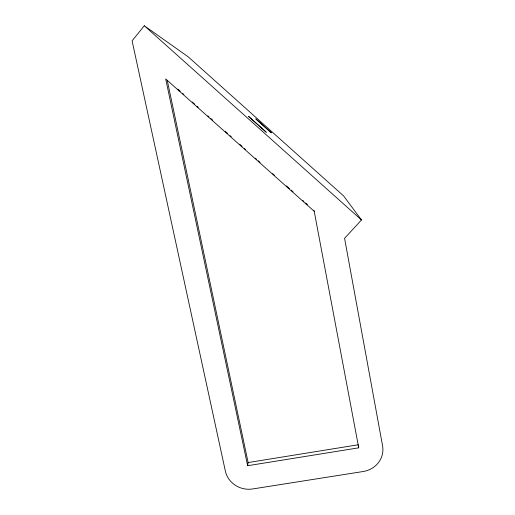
<?xml version="1.0" encoding="UTF-8"?>
<svg xmlns="http://www.w3.org/2000/svg" width="515" height="515" viewBox="0 0 515 515"><rect width="100%" height="100%" fill="white"/><g stroke="black" fill="none" stroke-linecap="round" stroke-linejoin="round"><path stroke-width="0.77" d="M314.06 210.5L358.736 447.825L247.651 465.721L248.133 462.547L167.227 80.295M144.297 25.75L132.097 40.852L225.364 471.103A23.272 21.817 14.4 0 0 252.575 488.967L363.191 471.515A23.799 22.338 2.4 0 0 382.574 445.816L344.574 238.323L361.478 219.963L343.614 195.932L188.2 56.83L144.297 25.75L361.478 219.963M248.133 462.547L358.144 444.78L358.736 447.825M177.855 89.134L180.256 91.271M182.658 93.408L183.855 94.477M192.256 101.964L194.657 104.101M197.058 106.245L198.256 107.313M207.86 115.862L209.058 116.937M210.86 118.54L212.656 120.143M225.261 131.37L227.656 133.507M230.057 135.645L231.261 136.72M239.655 144.2L242.056 146.344M244.458 148.481L245.655 149.55M255.26 158.105L256.457 159.174M258.26 160.777L260.056 162.38M272.66 173.607L274.456 175.209M286.456 185.902L289.456 188.58M291.258 190.183L293.061 191.786M302.659 200.341L303.856 201.41M305.659 203.013L307.461 204.616M314.221 211.285L165.688 78.937L247.651 465.721M266.197 132.181L248.603 116.448L266.197 132.181M271.308 132.78L255.884 118.971L271.308 132.78"/></g></svg>
